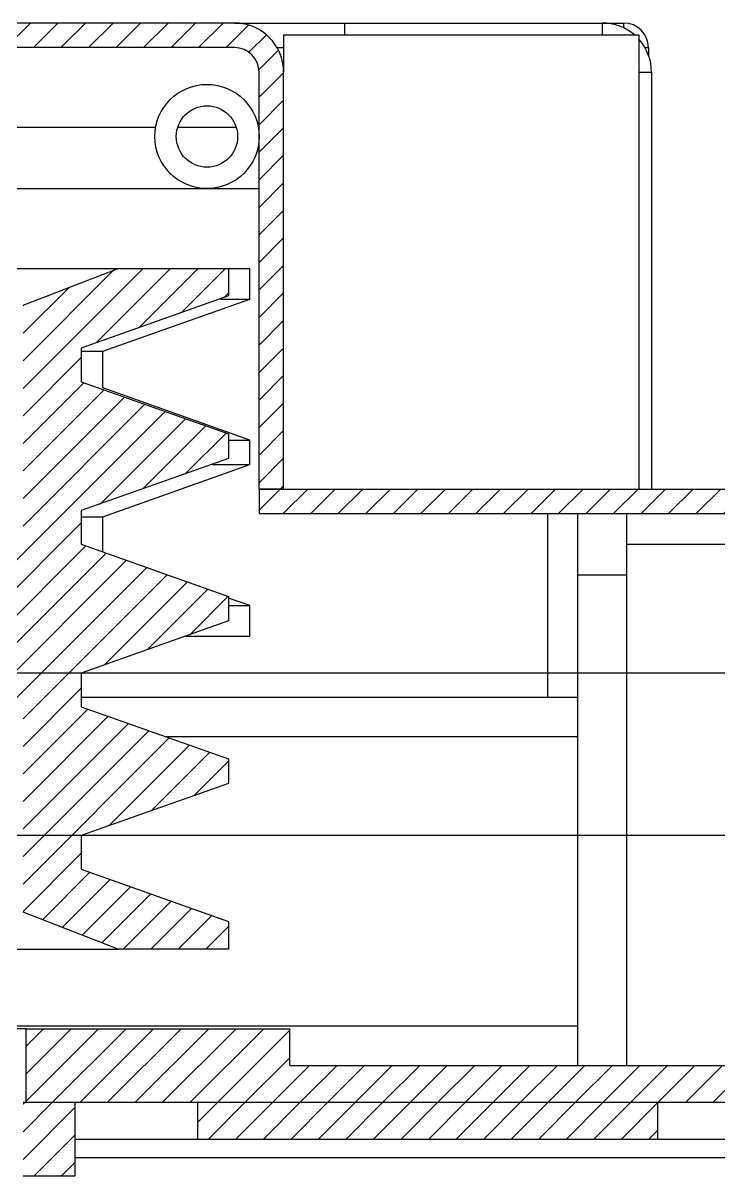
# Model space of a CAD drawing. Header units: millimetres. Extents: x -816 to 2660, y 734 to 4049.
# Drawn here: x -244.3 to -130.8, y 3628 to 3816 of the extents above; entities that cross this region are included whole.
import ezdxf

# ---------------------------------------------------------------- set-up
doc = ezdxf.new("R2010")
doc.units = ezdxf.units.MM

msp = doc.modelspace()

# ---------------------------------------------------------------- hatches: boundary and pattern name
at = {"linetype": 'Continuous', "lineweight": 18}
h = msp.add_hatch(dxfattribs=at)
h.set_pattern_fill('ANSI31', style=0)
edge = h.paths.add_edge_path(flags=0)
edge.add_ellipse((-565.66, 3808), major_axis=(11.31, 0), ratio=0.707107, start_angle=90, end_angle=180)
edge.add_line((-576.97, 3808), (-576.97, 3706))
edge.add_line((-576.97, 3706), (-571.32, 3706))
edge.add_line((-571.32, 3706), (-571.32, 3808))
edge.add_ellipse((-565.66, 3808), major_axis=(5.66, 0), ratio=0.707107, start_angle=90, end_angle=180, ccw=False)
edge.add_line((-565.66, 3812), (-209.78, 3812))
edge.add_arc((-209.78, 3808), 4, 0, 90, ccw=False)
edge.add_line((-205.78, 3808), (-205.78, 3740))
edge.add_line((-205.78, 3740), (-201.78, 3740))
edge.add_line((-201.78, 3740), (-201.78, 3808))
edge.add_arc((-209.78, 3808), 8, 0, 90)
edge.add_line((-209.78, 3816), (-565.66, 3816))
h = msp.add_hatch(dxfattribs=at)
h.set_pattern_fill('ANSI31', style=0)
edge = h.paths.add_edge_path(flags=0)
edge.add_line((-270.78, 3732), (-270.78, 3742))
edge.add_line((-270.78, 3742), (-275.78, 3742))
edge.add_line((-275.78, 3742), (-275.78, 3716))
edge.add_line((-275.78, 3716), (-298.28, 3716))
edge.add_line((-298.28, 3716), (-298.28, 3678))
edge.add_line((-298.28, 3678), (-289.78, 3678))
edge.add_line((-289.78, 3678), (-289.78, 3681))
edge.add_line((-289.78, 3681), (-270.78, 3681))
edge.add_line((-270.78, 3681), (-270.78, 3705))
edge.add_line((-270.78, 3705), (-244.28, 3705))
edge.add_line((-244.28, 3705), (-244.28, 3671))
edge.add_spline(control_points=[(-244.28, 3671), (-239.11, 3669), (-233.95, 3667), (-228.78, 3665)], knot_values=[0.380414, 0.380414, 0.380414, 0.380414, 0.396999, 0.396999, 0.396999, 0.396999], weights=[1, 1, 1, 1], degree=3, periodic=0)
edge.add_line((-228.78, 3665), (-210.78, 3665))
edge.add_line((-210.78, 3665), (-210.78, 3669.5))
edge.add_spline(control_points=[(-210.78, 3669.5), (-218.78, 3672.33), (-226.78, 3675.16), (-234.78, 3678)], knot_values=[0, 0, 0, 0, 1, 1, 1, 1], weights=[1, 1, 1, 1], degree=3, periodic=0)
edge.add_line((-234.78, 3678), (-234.78, 3683.5))
edge.add_spline(control_points=[(-234.78, 3683.5), (-226.78, 3686.33), (-218.78, 3689.16), (-210.78, 3692)], knot_values=[0, 0, 0, 0, 1, 1, 1, 1], weights=[1, 1, 1, 1], degree=3, periodic=0)
edge.add_line((-210.78, 3692), (-210.78, 3696))
edge.add_spline(control_points=[(-210.78, 3696), (-218.78, 3698.83), (-226.78, 3701.66), (-234.78, 3704.5)], knot_values=[0, 0, 0, 0, 1, 1, 1, 1], weights=[1, 1, 1, 1], degree=3, periodic=0)
edge.add_line((-234.78, 3704.5), (-234.78, 3710))
edge.add_spline(control_points=[(-234.78, 3710), (-226.78, 3712.83), (-218.78, 3715.66), (-210.78, 3718.5)], knot_values=[0, 0, 0, 0, 1, 1, 1, 1], weights=[1, 1, 1, 1], degree=3, periodic=0)
edge.add_line((-210.78, 3718.5), (-210.78, 3722.5))
edge.add_spline(control_points=[(-210.78, 3722.5), (-218.78, 3725.33), (-226.78, 3728.16), (-234.78, 3731)], knot_values=[0, 0, 0, 0, 1, 1, 1, 1], weights=[1, 1, 1, 1], degree=3, periodic=0)
edge.add_line((-234.78, 3731), (-234.78, 3736.5))
edge.add_spline(control_points=[(-234.78, 3736.5), (-226.78, 3739.33), (-218.78, 3742.16), (-210.78, 3745)], knot_values=[0, 0, 0, 0, 1, 1, 1, 1], weights=[1, 1, 1, 1], degree=3, periodic=0)
edge.add_line((-210.78, 3745), (-210.78, 3749))
edge.add_spline(control_points=[(-210.78, 3749), (-218.78, 3751.83), (-226.78, 3754.66), (-234.78, 3757.5)], knot_values=[0, 0, 0, 0, 1, 1, 1, 1], weights=[1, 1, 1, 1], degree=3, periodic=0)
edge.add_line((-234.78, 3757.5), (-234.78, 3763))
edge.add_spline(control_points=[(-234.78, 3763), (-226.78, 3765.83), (-218.78, 3768.66), (-210.78, 3771.5)], knot_values=[0, 0, 0, 0, 1, 1, 1, 1], weights=[1, 1, 1, 1], degree=3, periodic=0)
edge.add_line((-210.78, 3771.5), (-210.78, 3776))
edge.add_line((-210.78, 3776), (-228.78, 3776))
edge.add_spline(control_points=[(-228.78, 3776), (-233.95, 3774), (-239.11, 3772), (-244.28, 3770)], knot_values=[0.21062, 0.21062, 0.21062, 0.21062, 0.227241, 0.227241, 0.227241, 0.227241], weights=[1, 1, 1, 1], degree=3, periodic=0)
edge.add_line((-244.28, 3770), (-244.28, 3732))
edge.add_line((-244.28, 3732), (-270.78, 3732))
h = msp.add_hatch(dxfattribs=at)
h.set_pattern_fill('ANSI31', style=0)
h.paths.add_polyline_path([(-205.78, 3736), (1151.72, 3736), (1151.72, 3740), (-205.78, 3740)], flags=0)
h = msp.add_hatch(dxfattribs=at)
h.set_pattern_fill('ANSI31', style=0)
h.paths.add_polyline_path([(902.22, 3640), (902.22, 3646), (-200.78, 3646), (-200.78, 3652), (-243.78, 3652), (-243.78, 3640)], flags=0)
h = msp.add_hatch(dxfattribs=at)
h.set_pattern_fill('ANSI31', style=0)
h.paths.add_polyline_path([(-244.28, 3628), (-235.78, 3628), (-235.78, 3640), (-244.28, 3640)], flags=0)
h = msp.add_hatch(dxfattribs=at)
h.set_pattern_fill('ANSI31', style=0)
h.paths.add_polyline_path([(-215.78, 3640), (-215.78, 3634), (-140.78, 3634), (-140.78, 3640)], flags=0)

# ---------------------------------------------------------------- linework, layer by layer
at = {"color": 7, "linetype": 'Continuous', "lineweight": 25}
for p, q in [((-209.78, 3816), (-565.66, 3816)), ((-209.78, 3816), (-191.78, 3816)), ((-191.78, 3814), (-191.78, 3816)), ((-191.78, 3816), (-149.78, 3816)), ((-149.78, 3816), (-146.28, 3816)), ((-201.78, 3814), (-201.78, 3808)), ((-143.78, 3814), (-201.78, 3814)), ((-143.78, 3740), (-143.78, 3814)), ((-209.78, 3812), (-565.66, 3812)), ((-202.85, 3812), (-201.78, 3812)), ((-142.28, 3812), (-142.28, 3810.78)), ((-205.78, 3740), (-205.78, 3808)), ((-201.78, 3740), (-201.78, 3808)), ((-141.78, 3808), (-141.78, 3740)), ((-511.91, 3799), (-222.65, 3799)), ((-219.05, 3799), (-209.51, 3799)), ((-205.91, 3799), (-205.78, 3799)), ((-528.78, 3789), (-205.78, 3789)), ((-402.78, 3776), (-228.78, 3776)), ((-244.28, 3770), (-228.78, 3776)), ((-228.78, 3776), (-210.78, 3776)), ((-210.78, 3776), (-210.78, 3771.5)), ((-210.78, 3776), (-207.28, 3776)), ((-207.28, 3771), (-207.28, 3776)), ((-210.78, 3771.5), (-234.78, 3763)), ((-231.28, 3762.5), (-207.28, 3771)), ((-212.05, 3771), (-207.28, 3771)), ((-234.78, 3763), (-234.78, 3757.5)), ((-234.78, 3762.5), (-231.28, 3762.5)), ((-231.28, 3756.5), (-231.28, 3762.5)), ((-234.78, 3757.5), (-210.78, 3749)), ((-207.28, 3748), (-231.28, 3756.5)), ((-210.78, 3749), (-210.78, 3745)), ((-210.78, 3748), (-207.28, 3748)), ((-207.28, 3744), (-207.28, 3748)), ((-210.78, 3745), (-234.78, 3736.5)), ((-231.28, 3735.5), (-207.28, 3744)), ((-213.45, 3744), (-207.28, 3744)), ((-205.78, 3740), (1151.72, 3740)), ((-205.78, 3740), (-205.78, 3736)), ((-201.78, 3740), (-205.78, 3740)), ((-234.78, 3736.5), (-234.78, 3731)), ((-205.78, 3736), (1151.72, 3736)), ((-158.69, 3706), (-158.69, 3736)), ((-153.78, 3726), (-153.78, 3736)), ((-145.78, 3726), (-145.78, 3736)), ((-234.78, 3735.5), (-231.28, 3735.5)), ((-231.28, 3729.76), (-231.28, 3735.5)), ((-234.78, 3731), (-210.78, 3722.5)), ((-145.78, 3731), (974.22, 3731)), ((-153.78, 3726), (-145.78, 3726)), ((-153.78, 3646), (-153.78, 3726)), ((-145.78, 3646), (-145.78, 3726)), ((-210.78, 3722.5), (-210.78, 3718.5)), ((-207.28, 3721), (-210.78, 3722.24)), ((-210.78, 3721), (-207.28, 3721)), ((-207.28, 3716), (-207.28, 3721)), ((-210.78, 3718.5), (-234.78, 3710)), ((-217.68, 3716), (-207.28, 3716)), ((-234.78, 3710), (-234.78, 3704.5)), ((-153.78, 3706), (-234.78, 3706)), ((-234.78, 3704.5), (-210.78, 3696)), ((-210.78, 3696), (-210.78, 3692)), ((-210.78, 3692), (-234.78, 3683.5)), ((-234.78, 3683.5), (-234.78, 3678)), ((-234.78, 3678), (-210.78, 3669.5)), ((-228.78, 3665), (-244.28, 3671)), ((-210.78, 3669.5), (-210.78, 3665)), ((-272.28, 3665), (-228.78, 3665)), ((-210.78, 3665), (-228.78, 3665)), ((-243.78, 3652), (-257.78, 3652)), ((-243.78, 3640), (-243.78, 3652)), ((-243.78, 3652), (-200.78, 3652)), ((-200.78, 3646), (-200.78, 3652)), ((-200.78, 3646), (902.22, 3646)), ((-244.28, 3640), (-235.78, 3640)), ((-243.78, 3640), (902.22, 3640)), ((-235.78, 3628), (-235.78, 3640)), ((-215.78, 3634), (-215.78, 3640)), ((-215.78, 3640), (-140.78, 3640)), ((-140.78, 3640), (-140.78, 3634)), ((-235.78, 3634), (-215.78, 3634)), ((-215.78, 3634), (-140.78, 3634)), ((-140.78, 3634), (-120.78, 3634)), ((-244.28, 3628), (-235.78, 3628))]:
    msp.add_line(p, q, dxfattribs=at)
at = {"color": 8, "linetype": 'Continuous', "lineweight": 25}
for p, q in [((-149.78, 3814), (-149.78, 3816)), ((-146.28, 3815.19), (-146.28, 3816)), ((-142.85, 3812), (-142.28, 3812)), ((-143.78, 3808), (-141.78, 3808)), ((-153.78, 3699.6), (-220.94, 3699.6)), ((-153.78, 3652.4), (-272.28, 3652.4)), ((-235.78, 3631), (894.22, 3631))]:
    msp.add_line(p, q, dxfattribs=at)
at = {"color": 7, "linetype": 'Continuous'}
for p, q in [((299.1, 3710), (-546.85, 3710)), ((257.73, 3710), (-315.78, 3710)), ((895.91, 3683.5), (-517.56, 3683.5)), ((896.56, 3683.5), (-448.19, 3683.5))]:
    msp.add_line(p, q, dxfattribs=at)
at = {"color": 7, "linetype": 'Continuous', "lineweight": 25}
for radius in [8.5, 5]:
    msp.add_circle((-214.28, 3797.5), radius, dxfattribs=at)
for centre, radius, start, end in [((-209.78, 3808), 8, 0, 90), ((-149.78, 3808), 8, 48.5904, 90), ((-146.28, 3812), 4, 0, 90), ((-149.78, 3808), 8, 0, 41.4096), ((-209.78, 3808), 4, 0, 90)]:
    msp.add_arc(centre, radius, start, end, dxfattribs=at)

doc.saveas('drawing.dxf')
